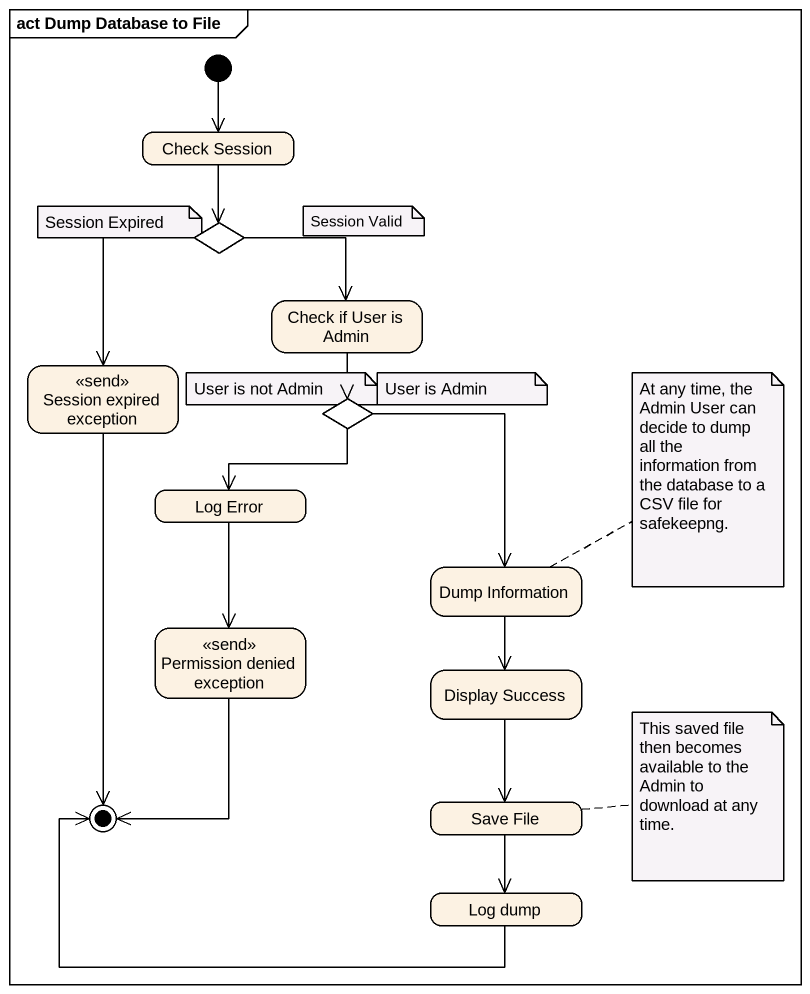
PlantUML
@startuml
mainframe act Dump Database to File
hide empty description
state "Check Session" as Check_Session
state choice1 <<choice>>
state "Session expired exception" as Session_expired_exception <<send>>
state "Check if User is Admin" as Check_if_User_is_Admin
state choice2 <<choice>>
state "Log Error" as Log_Error
state "Dump Information" as Dump_Information
state "Permission denied exception" as Permission_denied_exception <<send>>
state "Display Success" as Display_Success
state "Save File" as Save_File
state "Log dump" as Log_dump
[*] --> Check_Session
Check_Session --> choice1
choice1 --> Session_expired_exception
choice1 --> Check_if_User_is_Admin
Check_if_User_is_Admin --> choice2
choice2 --> Log_Error
choice2 --> Dump_Information
Log_Error --> Permission_denied_exception
Dump_Information --> Display_Success
Display_Success --> Save_File
Save_File --> Log_dump
Session_expired_exception --> [*]
Permission_denied_exception --> [*]
Log_dump -left-> [*]
note as N1
  Session Expired
end note
note as N2
  Session Valid
end note
note as N3
  User is not Admin
end note
note as N4
  User is Admin
end note
note right of Dump_Information : At any time, the Admin User can decide to dump all the information from the database to a CSV file for safekeepng.
note right of Save_File : This saved file then becomes available to the Admin to download at any time.
@enduml
